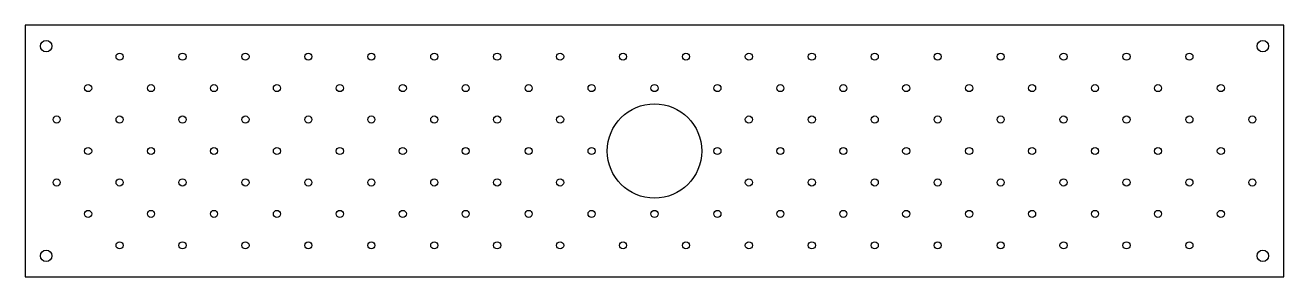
# Model space of a CAD drawing. Header units: millimetres. Extents: x 0 to 600, y 0 to 120.
import ezdxf

# ---------------------------------------------------------------- set-up
doc = ezdxf.new("R2010")
doc.units = ezdxf.units.MM
doc.layers.add('Sketch', color=7, linetype='CONTINUOUS')

msp = doc.modelspace()

# ---------------------------------------------------------------- linework, layer by layer
at = {"layer": 'Sketch'}
for p, q in [((600, 120), (0, 120)), ((0, 120), (0, 0)), ((600, 0), (600, 120)), ((0, 0), (600, 0))]:
    msp.add_line(p, q, dxfattribs=at)
for centre, radius in [((10, 110), 2.75), ((590, 110), 2.75), ((45, 105), 1.7), ((75, 105), 1.7), ((105, 105), 1.7), ((135, 105), 1.7), ((165, 105), 1.7), ((195, 105), 1.7), ((225, 105), 1.7), ((255, 105), 1.7), ((285, 105), 1.7), ((315, 105), 1.7), ((345, 105), 1.7), ((375, 105), 1.7), ((405, 105), 1.7), ((435, 105), 1.7), ((465, 105), 1.7), ((495, 105), 1.7), ((525, 105), 1.7), ((555, 105), 1.7), ((30, 90), 1.7), ((60, 90), 1.7), ((90, 90), 1.7), ((120, 90), 1.7), ((150, 90), 1.7), ((180, 90), 1.7), ((210, 90), 1.7), ((240, 90), 1.7), ((270, 90), 1.7), ((300, 90), 1.7), ((330, 90), 1.7), ((360, 90), 1.7), ((390, 90), 1.7), ((420, 90), 1.7), ((450, 90), 1.7), ((480, 90), 1.7), ((510, 90), 1.7), ((540, 90), 1.7), ((570, 90), 1.7), ((300, 60), 22.5), ((15, 75), 1.7), ((45, 75), 1.7), ((75, 75), 1.7), ((105, 75), 1.7), ((135, 75), 1.7), ((165, 75), 1.7), ((195, 75), 1.7), ((225, 75), 1.7), ((255, 75), 1.7), ((345, 75), 1.7), ((375, 75), 1.7), ((405, 75), 1.7), ((435, 75), 1.7), ((465, 75), 1.7), ((495, 75), 1.7), ((525, 75), 1.7), ((555, 75), 1.7), ((585, 75), 1.7), ((30, 60), 1.7), ((60, 60), 1.7), ((90, 60), 1.7), ((120, 60), 1.7), ((150, 60), 1.7), ((180, 60), 1.7), ((210, 60), 1.7), ((240, 60), 1.7), ((270, 60), 1.7), ((330, 60), 1.7), ((360, 60), 1.7), ((390, 60), 1.7), ((420, 60), 1.7), ((450, 60), 1.7), ((480, 60), 1.7), ((510, 60), 1.7), ((540, 60), 1.7), ((570, 60), 1.7), ((15, 45), 1.7), ((45, 45), 1.7), ((75, 45), 1.7), ((105, 45), 1.7), ((135, 45), 1.7), ((165, 45), 1.7), ((195, 45), 1.7), ((225, 45), 1.7), ((255, 45), 1.7), ((345, 45), 1.7), ((375, 45), 1.7), ((405, 45), 1.7), ((435, 45), 1.7), ((465, 45), 1.7), ((495, 45), 1.7), ((525, 45), 1.7), ((555, 45), 1.7), ((585, 45), 1.7), ((30, 30), 1.7), ((60, 30), 1.7), ((90, 30), 1.7), ((120, 30), 1.7), ((150, 30), 1.7), ((180, 30), 1.7), ((210, 30), 1.7), ((240, 30), 1.7), ((270, 30), 1.7), ((300, 30), 1.7), ((330, 30), 1.7), ((360, 30), 1.7), ((390, 30), 1.7), ((420, 30), 1.7), ((450, 30), 1.7), ((480, 30), 1.7), ((510, 30), 1.7), ((540, 30), 1.7), ((570, 30), 1.7), ((10, 10), 2.75), ((45, 15), 1.7), ((75, 15), 1.7), ((105, 15), 1.7), ((135, 15), 1.7), ((165, 15), 1.7), ((195, 15), 1.7), ((225, 15), 1.7), ((255, 15), 1.7), ((285, 15), 1.7), ((315, 15), 1.7), ((345, 15), 1.7), ((375, 15), 1.7), ((405, 15), 1.7), ((435, 15), 1.7), ((465, 15), 1.7), ((495, 15), 1.7), ((525, 15), 1.7), ((555, 15), 1.7), ((590, 10), 2.75)]:
    msp.add_circle(centre, radius, dxfattribs=at)

doc.saveas('drawing.dxf')
